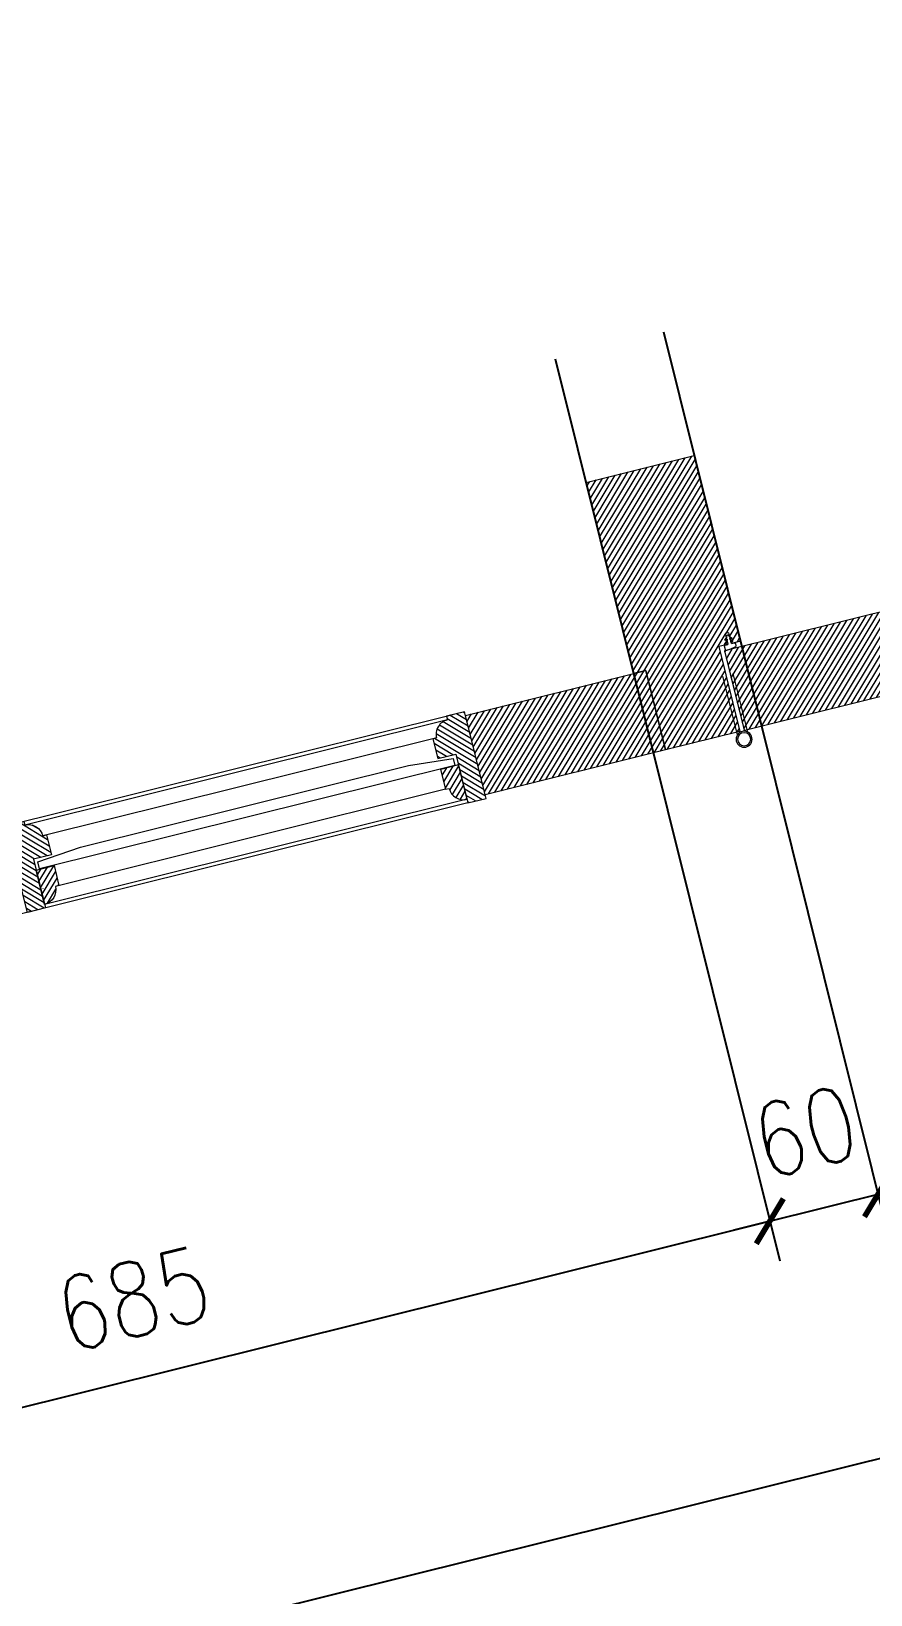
# Model space of a CAD drawing. Header units: inches. Extents: x 122939 to 389145, y 29603 to 574065.
# Drawn here: x 340767 to 341219, y 497039 to 497881 of the extents above; entities that cross this region are included whole.
import ezdxf

# ---------------------------------------------------------------- set-up
doc = ezdxf.new("R2010")
doc.units = ezdxf.units.IN
doc.header["$MEASUREMENT"] = 0
doc.layers.add('A-Dim-ID', color=9, linetype='Continuous', lineweight=20)
doc.layers.add('GRC', color=41, linetype='Continuous', lineweight=0)
doc.layers.add('FURNITURE', color=252, linetype='Continuous')
doc.styles.add('ST9', font='romans.shx', dxfattribs={"width": 0.8})
doc.dimstyles.new('DIM-20', dxfattribs={"dimscale": 1000, "dimtxt": 0.044, "dimasz": 0.035, "dimexe": 0.022, "dimexo": 0.022, "dimgap": 0.022, "dimtad": 1, "dimdec": 0, "dimzin": 0, "dimdsep": 46, "dimtxsty": 'ST9', "dimblk1": 'ARCHTICK', "dimblk2": 'ARCHTICK', "dimsah": 1, "dimcen": 0.08800000000000001, "dimdle": 0.04, "dimclrd": 256, "dimclre": 256, "dimclrt": 3, "dimadec": 0, "dimazin": 0, "dimtfac": 1, "dimtdec": 0, "dimtix": 1, "dimtofl": 0, "dimtmove": 1, "dimatfit": 3, "dimldrblk": 'CLOSED', "dimfxl": 1, "dimtolj": 1, "dimtzin": 0, "dimarcsym": 0})
pattern_1 = [(135, (-4101.499379711924, -5827.56803000893), (-1.76776695296637, -1.767766952966368), [])]
pattern_2 = [(135, (0, 0), (-1.767766952966369, -1.767766952966369), [])]
pattern_3 = [(45, (0, 0), (-1.767766952966369, 1.767766952966369), [])]
pattern_4 = [(135, (247.5000000000018, 0), (-1.767766952966369, -1.767766952966369), [])]

# ---------------------------------------------------------------- blocks, each defined once
blk = doc.blocks.new('_ARCHTICK')
at = {"color": 0, "linetype": 'ByBlock', "const_width": 0.15}
blk.add_lwpolyline([(-0.5, -0.5), (0.5, 0.5)], dxfattribs=at)
blk = doc.blocks.new('*D54')
at = {"layer": 'A-Dim-ID', "lineweight": -2, "transparency": 16777216}
for p, q in [((342941.1148982443, 498175.4518001633), (343061.9381666211, 497689.8244243732)), ((341107.5416369034, 497719.2657977706), (341228.3658234139, 497233.6347317075)), ((341184.2375384679, 497245.3263726413), (343095.4431829567, 497720.8310991442))]:
    blk.add_line(p, q, dxfattribs=at)
at = {"layer": 'Defpoints', "color": 0, "transparency": 16777216}
for p in [(342935.803263939, 498196.8009580157), (341102.2300025981, 497740.6149556231), (343056.6265323159, 497711.1735822255)]:
    blk.add_point(p, dxfattribs=at)
at = {"layer": 'A-Dim-ID', "lineweight": -2, "transparency": 16777216, "xscale": 20, "yscale": 20, "zscale": 20}
for p, rotation in [((343056.6265323159, 497711.1735822255), 13.9714232829857), ((341223.0541891087, 497254.9838895599), 193.9714232829857)]:
    blk.add_blockref('_ARCHTICK', p, dxfattribs=dict(at, rotation=rotation))
at = {"layer": 'A-Dim-ID', "color": 3, "transparency": 16777216, "insert": (342129.6999679477, 497523.8362190655), "char_height": 40, "attachment_point": 5, "rotation": 13.97142328298572, "style": 'ST9'}
blk.add_mtext('\\A1;1889', dxfattribs=at)
blk = doc.blocks.new('_CLOSED')
at = {"color": 0, "linetype": 'ByBlock'}
for p, q in [((-1, 0.1666666666666666), (0, 0)), ((-1, 0.1666666666666666), (-1, -0.1666666666666666)), ((0, 0), (-1, -0.1666666666666666)), ((0, 0), (-1, 0))]:
    blk.add_line(p, q, dxfattribs=at)
blk = doc.blocks.new('*D71')
at = {"layer": 'A-Dim-ID', "lineweight": -2, "transparency": 16777216}
for p, q in [((345689.9064303503, 498250.2310166885), (345701.3672314854, 498204.1663897792)), ((338612.7290117367, 496463.195893305), (345734.872247821, 498235.1730645503)), ((338651.1505645329, 496474.4414348815), (338646.2340280722, 496494.2025680761))]:
    blk.add_line(p, q, dxfattribs=at)
at = {"layer": 'Defpoints', "color": 0, "transparency": 16777216}
for p in [(345684.594796045, 498271.5801745409, -2.933114763932611e-07), (345696.0555971802, 498225.5155476316), (338656.4621988381, 496453.0922770291, -2.933114763932611e-07)]:
    blk.add_point(p, dxfattribs=at)
at = {"layer": 'A-Dim-ID', "lineweight": -2, "transparency": 16777216, "xscale": 20, "yscale": 20, "zscale": 20}
for p, rotation in [((345696.0555971802, 498225.5155476316), 13.9714232829857), ((338651.5456623774, 496472.8534102237), 193.9714232829857)]:
    blk.add_blockref('_ARCHTICK', p, dxfattribs=dict(at, rotation=rotation))
at = {"layer": 'A-Dim-ID', "color": 3, "transparency": 16777216, "insert": (342163.6602370142, 497389.9419621004), "char_height": 40, "attachment_point": 5, "rotation": 13.97142328298572, "style": 'ST9'}
blk.add_mtext('\\A1;7259', dxfattribs=at)
blk = doc.blocks.new('A$C276B60FF')
at = {"layer": 'FURNITURE', "color": 0, "lineweight": 5}
for p, q in [((4.046032205951633, -4.710964845289709, -468.1780020948017), (5.324969471228542, -3.352768020500662, -468.1780020948017)), ((4.046032205951633, -6.40559385882807, -468.1780020948017), (5.186873213184299, -5.194051520695211, -468.1780020948017)), ((5.245249659550609, -4.415698872675421, -468.1780020948017), (4.161470637453021, -4.866387681831839, -468.1780020948017)), ((5.114060879481258, -6.164882676472189, -468.1780020948017), (4.161470637453021, -6.561016695370199, -468.1780020948017)), ((8.00175197495264, -4.710964845289709, -468.1780020948017), (6.722814724576892, -3.352767990698339, -468.1780020948017)), ((6.802534536254825, -4.415698872675421, -468.1780020948017), (7.886313543451251, -4.866387681831839, -468.1780020948017)), ((8.00175197495264, -6.40559385882807, -468.1780020948017), (6.860910997522296, -5.194051520695211, -468.1780020948017)), ((6.933723316324176, -6.164882646669867, -468.1780020948017), (7.886313543451251, -6.561016695370199, -468.1780020948017))]:
    blk.add_line(p, q, dxfattribs=at)
at = {"layer": 'FURNITURE', "color": 0, "lineweight": 5, "elevation": -468.1780020948017}
for points in [[(7.018058073165912, -7.289346200366879, -0.01116019180626288), (8.546864479697959, -7.367661106981053, -0.3820868946373107), (9.023892090452136, -7.8671330975194), (9.023892090452136, -9.000435309280874, -0.3022518045552589), (8.687877869814843, -9.484870020039834, -0.08072114986195122), (3.530346394363744, -10.35690515296438, -0.4179995852536698), (3.023892090452136, -9.856946812738897)], [(3.023892105353298, -9.856946812738897), (3.023892090452136, -7.8671330975194, -0.3710909373640771), (3.516197842409394, -7.36719230247757, -0.01104851417453336), (5.029706700675616, -7.289604961206244, -0.01104851417453336)], [(6.722814709472109, -3.352767974657467), (6.692489850197765, -2.948436513236741, 0.8736125179720281), (5.354428316986295, -2.959983362966068), (5.324969467713998, -3.352768024233014)]]:
    blk.add_lwpolyline(points, format="xyb", dxfattribs=at)
for points in [[(5.114060870836967, -6.164882680066912), (5.029706493747653, -7.28960772024584)], [(5.245249654806178, -4.415698874648388), (5.186873206456313, -5.194051527840151)], [(6.860910971868845, -5.194051493451937), (6.802534525618385, -4.415698868252264)], [(7.01807768715662, -7.28960772024584), (6.933723307280466, -6.164882642909046)]]:
    blk.add_lwpolyline(points, dxfattribs=at)
at = {"layer": 'FURNITURE', "color": 0, "lineweight": 5}
for centre, start, end in [((4.123892099392833, -4.773717002739431, -468.1780020948017), 141.132484446751, 292.0728590925698), ((4.123892099392833, -6.468346016277792, -468.1780020948017), 141.132484446751, 292.0728590925698), ((7.92389208151144, -4.773717002739431, -468.1780020948017), 247.9271409074302, 38.86751555324899), ((7.92389208151144, -6.468346016277792, -468.1780020948017), 247.9271409074302, 38.86751555324899)]:
    blk.add_arc(centre, 0.1, start, end, dxfattribs=at)
blk = doc.blocks.new('french door top')
at = {"lineweight": 0}
h = blk.add_hatch(dxfattribs=at)
h.set_pattern_fill('ANSI31', color=8, scale=20)
h.set_pattern_definition(pattern_3)
h.paths.add_polyline_path([(6003.734471995003, 5860.505337977899), (6013.734471995002, 5860.505337977899), (6013.734471995002, 5887.505337977899), (6023.734471995006, 5887.505337977874), (6023.734471995003, 5898.505337977899), (6021.734471995002, 5898.505337977899, 0.4142135623731283), (6013.734471995003, 5906.505337977898), (6013.734471995002, 5908.505337977906), (6003.734471995003, 5908.505337977896)])
h = blk.add_hatch(dxfattribs=at)
h.set_pattern_fill('ANSI31', color=8, scale=20)
h.set_pattern_definition(pattern_3)
edge = h.paths.add_edge_path()
edge.add_line((6251.234471870065, 5860.505337977902), (6251.234471870061, 5887.505337977868))
edge.add_line((6251.234471870061, 5887.505337977868), (6241.234471870059, 5887.505337977871))
edge.add_line((6241.234471870059, 5887.505337977871), (6241.234471870059, 5898.505337977902))
edge.add_line((6241.234471870059, 5898.505337977902), (6243.234471870061, 5898.505337977902))
edge.add_arc((6251.234471870059, 5898.505337977903), 7.999999999998181, 90, 180.0000000000065, ccw=False)
edge.add_line((6251.234471870059, 5906.505337977901), (6251.234471870061, 5908.505337977902))
edge.add_line((6251.234471870061, 5908.505337977902), (6261.234471870059, 5908.505337977899))
edge.add_line((6261.234471870059, 5908.505337977899), (6261.234471870059, 5906.505337977902))
edge.add_arc((6261.234471870059, 5898.505337977902), 8, 0, 90, ccw=False)
edge.add_line((6269.234471870059, 5898.505337977902), (6271.234471870061, 5898.505337977902))
edge.add_line((6271.234471870061, 5898.505337977902), (6271.234471870058, 5887.505337977866))
edge.add_line((6271.234471870058, 5887.505337977866), (6261.234471870059, 5887.505337977871))
edge.add_line((6261.234471870059, 5887.505337977871), (6261.234471870055, 5860.505337977905))
edge.add_line((6261.234471870055, 5860.505337977905), (6251.234471870065, 5860.505337977902))
h = blk.add_hatch(dxfattribs=at)
h.set_pattern_fill('ANSI31', color=8, scale=20)
h.set_pattern_definition([(45, (247.5000000000018, 0), (-1.767766952966369, 1.767766952966369), [])])
edge = h.paths.add_edge_path()
edge.add_line((6498.734471870067, 5860.505337977902), (6498.734471870063, 5887.505337977868))
edge.add_line((6498.734471870063, 5887.505337977868), (6488.734471870061, 5887.505337977871))
edge.add_line((6488.734471870061, 5887.505337977871), (6488.734471870061, 5898.505337977902))
edge.add_line((6488.734471870061, 5898.505337977902), (6490.734471870062, 5898.505337977902))
edge.add_arc((6498.734471870061, 5898.505337977903), 7.999999999998181, 90, 180.0000000000065, ccw=False)
edge.add_line((6498.734471870061, 5906.505337977901), (6498.734471870062, 5908.505337977902))
edge.add_line((6498.734471870062, 5908.505337977902), (6508.734471870061, 5908.505337977899))
edge.add_line((6508.734471870061, 5908.505337977899), (6508.734471870061, 5906.505337977902))
edge.add_arc((6508.734471870061, 5898.505337977902), 8, 0, 90, ccw=False)
edge.add_line((6516.734471870061, 5898.505337977902), (6518.734471870063, 5898.505337977902))
edge.add_line((6518.734471870063, 5898.505337977902), (6518.73447187006, 5887.505337977866))
edge.add_line((6518.73447187006, 5887.505337977866), (6508.734471870061, 5887.505337977871))
edge.add_line((6508.734471870061, 5887.505337977871), (6508.734471870057, 5860.505337977905))
edge.add_line((6508.734471870057, 5860.505337977905), (6498.734471870067, 5860.505337977902))
h = blk.add_hatch(dxfattribs=at)
h.set_pattern_fill('ANSI31', color=8, scale=20)
h.set_pattern_definition(pattern_3)
h.paths.add_polyline_path([(6736.234471745118, 5898.505337977899), (6738.23447174512, 5898.505337977899, -0.4142135623731283), (6746.234471745118, 5906.505337977898), (6746.23447174512, 5908.505337977906), (6756.234471745118, 5908.505337977896), (6756.234471745118, 5860.505337977899), (6746.23447174512, 5860.505337977899), (6746.23447174512, 5887.505337977899), (6736.234471745115, 5887.505337977874)])
h = blk.add_hatch(dxfattribs=at)
h.set_pattern_fill('ANSI31', color=8, scale=20, angle=90)
h.set_pattern_definition(pattern_2)
h.paths.add_polyline_path([(5903.734471995003, 5862.505337977899), (6003.734471995003, 5862.505337977899), (6003.734471995003, 5906.505337977899), (5903.734471995003, 5906.505337977899)])
h = blk.add_hatch(dxfattribs=at)
h.set_pattern_fill('ANSI31', color=8, scale=20, angle=90)
h.set_pattern_definition(pattern_2)
edge = h.paths.add_edge_path()
edge.add_line((6856.234471745118, 5862.505337977899), (6756.234471745118, 5862.505337977899))
edge.add_line((6756.234471745118, 5862.505337977899), (6756.234471745118, 5906.505337977899))
edge.add_line((6756.234471745118, 5906.505337977899), (6855.798182985524, 5906.505337977899))
edge.add_line((6855.798182985524, 5906.505337977899), (6855.798182985524, 5862.505337977899))
h = blk.add_hatch(dxfattribs=at)
h.set_pattern_fill('ANSI31', color=8, scale=20, angle=90)
h.set_pattern_definition(pattern_2)
h.paths.add_polyline_path([(6023.734471995003, 5881.505337977897), (6013.734471995007, 5881.5053379779), (6013.734471995002, 5862.505337977901, 0.4142135623732948), (6021.734471995002, 5870.505337977899), (6023.734471995003, 5870.505337977899)])
h = blk.add_hatch(dxfattribs=at)
h.set_pattern_fill('ANSI31', color=8, scale=20, angle=90)
h.set_pattern_definition(pattern_2)
edge = h.paths.add_edge_path()
edge.add_line((6251.234471870063, 5862.505337977902), (6251.234471870058, 5881.505337977901))
edge.add_line((6251.234471870058, 5881.505337977901), (6241.234471870061, 5881.505337977898))
edge.add_line((6241.234471870061, 5881.505337977898), (6241.234471870061, 5870.5053379779))
edge.add_line((6241.234471870061, 5870.5053379779), (6243.234471870063, 5870.5053379779))
edge.add_arc((6251.23447187006, 5870.505337977898), 7.999999999996362, 179.999999999987, 270.000000000013)
h = blk.add_hatch(dxfattribs=at)
h.set_pattern_fill('ANSI31', color=8, scale=20, angle=90)
h.set_pattern_definition(pattern_2)
edge = h.paths.add_edge_path()
edge.add_line((6261.234471870056, 5862.505337977902), (6261.234471870061, 5881.505337977901))
edge.add_line((6261.234471870061, 5881.505337977901), (6271.234471870058, 5881.505337977898))
edge.add_line((6271.234471870058, 5881.505337977898), (6271.234471870058, 5870.5053379779))
edge.add_line((6271.234471870058, 5870.5053379779), (6269.234471870056, 5870.5053379779))
edge.add_arc((6261.23447187006, 5870.505337977898), 7.999999999996362, -90.00000000001302, 1.3017142919125035e-11, ccw=False)
h = blk.add_hatch(dxfattribs=at)
h.set_pattern_fill('ANSI31', color=8, scale=20, angle=90)
h.set_pattern_definition(pattern_4)
edge = h.paths.add_edge_path()
edge.add_line((6498.734471870065, 5862.505337977902), (6498.73447187006, 5881.505337977901))
edge.add_line((6498.73447187006, 5881.505337977901), (6488.734471870063, 5881.505337977898))
edge.add_line((6488.734471870063, 5881.505337977898), (6488.734471870063, 5870.5053379779))
edge.add_line((6488.734471870063, 5870.5053379779), (6490.734471870065, 5870.5053379779))
edge.add_arc((6498.734471870061, 5870.505337977898), 7.999999999996362, 179.999999999987, 270.000000000013)
h = blk.add_hatch(dxfattribs=at)
h.set_pattern_fill('ANSI31', color=8, scale=20, angle=90)
h.set_pattern_definition(pattern_4)
edge = h.paths.add_edge_path()
edge.add_line((6508.734471870058, 5862.505337977902), (6508.734471870063, 5881.505337977901))
edge.add_line((6508.734471870063, 5881.505337977901), (6518.73447187006, 5881.505337977898))
edge.add_line((6518.73447187006, 5881.505337977898), (6518.73447187006, 5870.5053379779))
edge.add_line((6518.73447187006, 5870.5053379779), (6516.734471870058, 5870.5053379779))
edge.add_arc((6508.734471870061, 5870.505337977898), 7.999999999996362, -90.00000000001302, 1.3017142919125035e-11, ccw=False)
h = blk.add_hatch(dxfattribs=at)
h.set_pattern_fill('ANSI31', color=8, scale=20, angle=90)
h.set_pattern_definition(pattern_2)
h.paths.add_polyline_path([(6736.234471745118, 5881.505337977897), (6746.234471745114, 5881.5053379779), (6746.23447174512, 5862.505337977901, -0.4142135623732948), (6738.23447174512, 5870.505337977899), (6736.234471745118, 5870.505337977899)])
at = {"color": 8, "lineweight": 0}
for p, q in [((6746.23447174512, 5908.505337977906), (6013.734471995002, 5908.505337977906)), ((6251.234471870059, 5906.505337977898), (6013.734471995002, 5906.505337977898)), ((6498.734471870064, 5906.505337977898), (6261.234471870059, 5906.505337977898)), ((6746.23447174512, 5906.505337977898), (6508.734471870064, 5906.505337977898)), ((6243.234471870061, 5898.505337977899), (6021.734471995002, 5898.505337977899)), ((6490.734471870064, 5898.505337977899), (6269.234471870059, 5898.505337977899)), ((6736.234471745118, 5898.505337977899), (6516.734471870062, 5898.505337977899)), ((6243.234471870063, 5870.505337977899), (6021.734471995002, 5870.505337977899)), ((6490.734471870067, 5870.505337977899), (6269.234471870056, 5870.505337977899)), ((6736.234471745118, 5870.505337977899), (6516.73447187006, 5870.505337977899)), ((6251.234471870065, 5862.505337977901), (6013.734471995002, 5862.505337977901)), ((6746.23447174512, 5860.505337977899), (6013.734471995002, 5860.505337977899)), ((6498.734471870068, 5862.505337977901), (6261.234471870055, 5862.505337977901)), ((6746.23447174512, 5862.505337977901), (6508.734471870058, 5862.505337977901))]:
    blk.add_line(p, q, dxfattribs=at)
at = {"color": 0, "lineweight": -2}
for points, elevation in [([(6013.734471995002, 5860.505337977899), (6003.734471995003, 5860.505337977899), (6003.734471995003, 5908.505337977896), (6013.734471995002, 5908.505337977906), (6013.734471995003, 5906.505337977898, -0.4142135623731283), (6021.734471995002, 5898.505337977899), (6023.734471995003, 5898.505337977899), (6023.734471995006, 5887.505337977874), (6013.734471995002, 5887.505337977899), (6013.734471995002, 5860.505337977899)], -4.618491665497881e-10), ([(6746.23447174512, 5860.505337977899), (6756.234471745118, 5860.505337977899), (6756.234471745118, 5908.505337977896), (6746.23447174512, 5908.505337977906), (6746.234471745118, 5906.505337977898, 0.4142135623731283), (6738.23447174512, 5898.505337977899), (6736.234471745118, 5898.505337977899), (6736.234471745115, 5887.505337977874), (6746.23447174512, 5887.505337977899), (6746.23447174512, 5860.505337977899)], -4.618491665497881e-10), ([(6013.734471995002, 5862.505337977901), (6013.734471995007, 5881.5053379779), (6023.734471995003, 5881.505337977897), (6023.734471995003, 5870.505337977899), (6021.734471995002, 5870.505337977899, -0.4142135623732282), (6013.734471995003, 5862.505337977901, 1)], -4.618491665497881e-10), ([(6251.234471870063, 5862.505337977902), (6251.234471870058, 5881.505337977901), (6241.234471870061, 5881.505337977898), (6241.234471870061, 5870.5053379779), (6243.234471870063, 5870.5053379779, 0.4142135623732282), (6251.234471870061, 5862.505337977902, -1)], -8.54605972504857e-10), ([(6261.234471870056, 5862.505337977902), (6261.234471870061, 5881.505337977901), (6271.234471870058, 5881.505337977898), (6271.234471870058, 5870.5053379779), (6269.234471870056, 5870.5053379779, -0.4142135623732282), (6261.234471870058, 5862.505337977902, 1)], -8.54605972504857e-10), ([(6746.23447174512, 5862.505337977901), (6746.234471745114, 5881.5053379779), (6736.234471745118, 5881.505337977897), (6736.234471745118, 5870.505337977899), (6738.23447174512, 5870.505337977899, 0.4142135623732282), (6746.234471745118, 5862.505337977901, -1)], -4.618491665497881e-10)]:
    blk.add_lwpolyline(points, format="xyb", dxfattribs=dict(at, elevation=elevation))
at = {"color": 0, "lineweight": -2, "elevation": -8.54605972504857e-10}
blk.add_lwpolyline([(6251.234471870065, 5860.505337977902), (6251.234471870061, 5887.505337977868), (6241.234471870059, 5887.505337977871), (6241.234471870059, 5898.505337977902), (6243.234471870061, 5898.505337977902, -0.4142135623730951), (6251.234471870059, 5906.505337977901), (6251.234471870061, 5908.505337977902), (6261.234471870059, 5908.505337977899), (6261.234471870059, 5906.505337977902, -0.4142135623730951), (6269.234471870059, 5898.505337977902), (6271.234471870061, 5898.505337977902), (6271.234471870058, 5887.505337977866), (6261.234471870059, 5887.505337977871), (6261.234471870055, 5860.505337977905)], format="xyb", close=True, dxfattribs=at)
at = {"color": 0, "lineweight": -2}
blk.add_lwpolyline([(6508.734471870058, 5860.505337977902), (6508.734471870061, 5887.505337977868), (6518.734471870064, 5887.505337977871), (6518.734471870064, 5898.505337977902), (6516.734471870062, 5898.505337977902, 0.4142135623730951), (6508.734471870064, 5906.505337977901), (6508.734471870062, 5908.505337977902), (6498.734471870064, 5908.505337977899), (6498.734471870064, 5906.505337977902, 0.4142135623730951), (6490.734471870064, 5898.505337977902), (6488.734471870061, 5898.505337977902), (6488.734471870065, 5887.505337977866), (6498.734471870064, 5887.505337977871), (6498.734471870068, 5860.505337977905)], format="xyb", close=True, dxfattribs=at)
at = {"color": 0, "lineweight": -2, "elevation": -4.618491665497881e-10}
for points in [[(5903.734471995003, 5862.505337977899), (6003.734471995003, 5862.505337977899), (6003.734471995003, 5906.505337977899), (5903.734471995003, 5906.505337977899), (5903.734471995003, 5862.505337977899)], [(6856.234471745118, 5862.505337977899), (6756.234471745118, 5862.505337977899), (6756.234471745118, 5906.505337977899), (6855.798182985524, 5906.505337977899), (6855.798182985524, 5862.505337977899)]]:
    blk.add_lwpolyline(points, dxfattribs=at)
at = {"color": 0}
for points, elevation in [([(6039.982453141479, 5887.672667965399), (6015.734471995002, 5885.672667965399), (6015.734471995002, 5881.672667965399), (6249.234471870061, 5881.672667965399), (6249.234471870061, 5885.672667965399), (6224.986490723585, 5887.672667965399)], -8.54605972504857e-10), ([(6534.982453016535, 5887.6726679654), (6510.734471870058, 5885.6726679654), (6510.734471870058, 5881.6726679654), (6744.234471745118, 5881.6726679654), (6744.234471745118, 5885.6726679654), (6719.986490598641, 5887.6726679654)], -4.618491665497881e-10)]:
    blk.add_lwpolyline(points, close=True, dxfattribs=dict(at, elevation=elevation))
blk.add_lwpolyline([(6287.482453141482, 5887.672667965328), (6263.234471995005, 5885.672667965328), (6263.234471995005, 5881.672667965328), (6496.734471870065, 5881.672667965328), (6496.734471870065, 5885.672667965328), (6472.486490723589, 5887.672667965328)], close=True, dxfattribs=at)
at = {"color": 0, "lineweight": -2}
for points in [[(6498.734471870067, 5862.505337977902), (6498.734471870061, 5881.505337977901), (6488.734471870065, 5881.505337977898), (6488.734471870065, 5870.5053379779), (6490.734471870067, 5870.5053379779, 0.4142135623732282), (6498.734471870065, 5862.505337977902, -1)], [(6508.73447187006, 5862.505337977902), (6508.734471870065, 5881.505337977901), (6518.734471870061, 5881.505337977898), (6518.734471870061, 5870.5053379779), (6516.73447187006, 5870.5053379779, -0.4142135623732282), (6508.734471870061, 5862.505337977902, 1)]]:
    blk.add_lwpolyline(points, format="xyb", dxfattribs=at)
blk = doc.blocks.new('A$C419e398c')
at = {"lineweight": 0}
h = blk.add_hatch(dxfattribs=at)
h.set_pattern_fill('ANSI31', color=8, scale=20, angle=6.361109362927034e-15)
h.set_pattern_definition([(45, (-3108.866747512482, -5827.56803000893), (-1.767766952966369, 1.76776695296637), [])])
edge = h.paths.add_edge_path()
edge.add_line((457.6329288502457, 418.2983415172785), (457.6328745096602, 391.2983415173331))
edge.add_line((457.6328745097853, 391.2983415174531), (467.6328745097505, 391.298321391323))
edge.add_line((467.6328745096689, 391.298321391223), (467.6328523709178, 380.2983213912162))
edge.add_line((467.6328523709089, 380.2983213911648), (465.6328523709421, 380.298325416385))
edge.add_arc((457.6328523710254, 380.2983415173367), 7.999999999998182, -90.0001153142731, -0.00011531426662259037, ccw=False)
edge.add_line((457.6328362700297, 372.2983415173367), (457.6328322448167, 370.2983415173698))
edge.add_line((457.6328322448535, 370.2983415173367), (447.6328322448883, 370.2983616434668))
edge.add_line((447.6328322448535, 370.2983616435667), (447.6328362700664, 372.2983616435336))
edge.add_arc((447.6328523710254, 380.2983616434503), 8, -180.000115314273, -90.0001153142731, ccw=False)
edge.add_line((439.6328523709672, 380.298377744446), (437.6328523710003, 380.2983817696663))
edge.add_line((437.6328523709672, 380.2983817696222), (437.6328745097183, 391.298381769629))
edge.add_line((437.6328745097271, 391.2983817696222), (447.6328745096923, 391.2983616434921))
edge.add_line((447.6328745096689, 391.2983616435667), (447.6329288502544, 418.2983616435121))
edge.add_line((447.6329288504203, 418.2983616433339), (457.6329288503855, 418.2983415172038))
h = blk.add_hatch(dxfattribs=at)
h.set_pattern_fill('ANSI31', color=8, scale=20, angle=90.00000000000001)
h.set_pattern_definition([(135, (-3108.866747512482, -5827.56803000893), (-1.76776695296637, -1.767766952966368), [])])
edge = h.paths.add_edge_path()
edge.add_line((457.6329248251277, 416.298341517162), (457.6328865854521, 397.2983415172151))
edge.add_line((457.6328865854302, 397.2983415172203), (467.6328865853955, 397.2983213910902))
edge.add_line((467.6328865854302, 397.298321391223), (467.6329087241959, 408.2983213911789))
edge.add_line((467.632908724132, 408.2983213911066), (465.6329087241651, 408.2983254163268))
edge.add_arc((457.632908724132, 408.2983415172785), 7.999999999996363, -0.0001153142861131706, 89.99988468573994)
h = blk.add_hatch(dxfattribs=at)
h.set_pattern_fill('ANSI31', color=8, scale=20, angle=6.361109362927034e-15)
h.set_pattern_definition([(45, (-4103.584595857013, -5827.568030008872), (-1.767766952966369, 1.76776695296637), [])])
h.paths.add_polyline_path([(682.0686495619593, 380.2978898145957), (684.0686495619593, 380.2978857895359, 0.4142135623731283), (692.0686334610218, 372.2978696886566), (692.0686294357874, 370.2978696887731), (702.0686294358457, 370.2978495626012), (702.0687260411796, 418.2978495624266), (692.0687260412378, 418.2978696887149), (692.0686717006611, 391.2978696886566), (682.0686717006611, 391.2978898147703)])
h = blk.add_hatch(dxfattribs=at)
h.set_pattern_fill('ANSI31', color=8, scale=20, angle=90.00000000000001)
h.set_pattern_definition([(135, (-4103.584595857013, -5827.568030008872), (-1.76776695296637, -1.767766952966368), [])])
h.paths.add_polyline_path([(682.068683776306, 397.2978898147121), (692.068683776306, 397.2978696887149), (692.0687220160617, 416.2978696885984, 0.4142135623732948), (684.0687059151242, 408.2978857894777), (682.0687059151824, 408.2978898147121)])
h = blk.add_hatch(dxfattribs=at)
h.set_pattern_fill('ANSI31', color=8, scale=20, angle=90.00000000000001)
h.set_pattern_definition(pattern_1)
h.paths.add_polyline_path([(801.9835058708559, 416.2976484724786), (701.9835058709723, 416.2978497340227), (701.9834173159907, 372.2978497340227), (801.983417315816, 372.2976484727114)])
h = blk.add_hatch(dxfattribs=at)
h.set_pattern_fill('ANSI31', color=8, scale=20, angle=90.00000000000001)
h.set_pattern_definition(pattern_1)
h.paths.add_polyline_path([(795.2654685938032, 372.2976619931869), (795.2652552567306, 266.2976619934198), (855.265255256556, 266.297541236796), (855.2654625558062, 369.2975412364467), (850.265462555748, 369.2975512995035), (850.2654504802194, 363.29755129962), (848.2654504801612, 363.2975553247379), (848.2654625556897, 369.2975553248543), (843.265462555748, 369.297565387853), (843.2655571487267, 416.2975653876783), (801.9835058708559, 416.2976484724786), (801.983417315816, 372.2976484727114)])
at = {"color": 8, "lineweight": 0}
for p, q in [((691.9835098962067, 418.2978698601364, 0.002133773093393458), (213.2823478042847, 418.2988333005924, 0.002133773093393458)), ((691.9835058711469, 416.2978698600782, 0.002133773093393458), (457.6329248251277, 416.298341517162, 0.002133773093393458)), ((681.9834897701512, 408.2978899863083, 0.002133773093393458), (465.6329087240738, 408.2983254163992, 0.002133773093393458)), ((681.9834334170446, 380.2978899861337, 0.002133773093393458), (465.6328523709672, 380.2983254163992, 0.002133773093393458)), ((691.9834173158742, 372.29786986002, 0.002133773093393458), (457.6328362700297, 372.2983415173367, 0.002133773093393458)), ((695.4530411179876, 370.297862877138, 0.002133773093393458), (213.2822511988925, 370.2988333007088, 0.002133773093393458))]:
    blk.add_line(p, q, dxfattribs=at)
at = {"color": 252}
for p, q in [((841.6073139988002, 417.7699657724006, 0.002133773093393458), (841.6072484446922, 385.198281820165, 0.002133773093393458)), ((843.265494557796, 385.1982784827705, 0.002133773093393458), (843.2655582524021, 416.8459520806791, 0.002133773093393458)), ((845.7017833173159, 385.1982735794736, 0.002133773093393458), (845.7018470120383, 416.8459471774986, 0.002133773093393458)), ((847.3600949848769, 417.7699541941984, 0.002133773093393458), (847.3600294306525, 385.1982702419627, 0.002133773093393458))]:
    blk.add_line(p, q, dxfattribs=at)
at = {"color": 0, "lineweight": -2}
blk.add_line((459.0064644984086, 407.7591413382906, 0.00213377394799943), (459.0357383208466, 407.7591412792681, 0.00213377394799943), dxfattribs=at)
at = {"color": 0, "lineweight": -2, "elevation": 0.002133773093393457}
blk.add_lwpolyline([(447.6329288504203, 418.2983616433339), (447.6328745096689, 391.2983616435667), (437.6328745097271, 391.2983817696222), (437.6328523709672, 380.2983817696222), (439.6328523709672, 380.298377744446, 0.4142135623730951), (447.632836269855, 372.2983616435667), (447.6328322448535, 370.2983616435667), (457.6328322448535, 370.2983415173367), (457.6328362700297, 372.2983415173367, 0.4142135623730951), (465.6328523709672, 380.2983254163992), (467.6328523709089, 380.2983213911648), (467.6328745096689, 391.298321391223), (457.6328745097853, 391.2983415174531), (457.6329288502457, 418.2983415172785)], format="xyb", close=True, dxfattribs=at)
at = {"color": 0, "lineweight": -2}
for points, elevation in [([(457.6329248251277, 416.298341517162), (457.6328865854302, 397.2983415172203), (467.6328865854302, 397.298321391223), (467.6329087240156, 408.2983213911066), (465.6329087240738, 408.2983254163992, 0.4142135623732282), (457.6329248251277, 416.298341517162, -1)], 0.002133773093393457), ([(691.9835098962067, 418.2978698601364), (701.9835098962649, 418.2978497338481), (701.9834132907563, 370.297849734081), (691.9834132908727, 370.2978698602528), (691.9834173158742, 372.29786986002, -0.4142135623731283), (683.9834334169864, 380.2978859610157), (681.9834334170446, 380.2978899861337), (681.9834555556881, 391.2978899863083), (691.9834555557463, 391.2978698600782), (691.9835098962067, 418.2978698601364)], 0.002133773093393458), ([(691.9835058711469, 416.2978698600782), (691.983467631333, 397.2978698601364), (681.983467631333, 397.2978899861919), (681.9834897701512, 408.2978899863083), (683.9834897701512, 408.2978859608993, -0.4142135623732282), (691.9835058711469, 416.2978698600782, 1)], 0.002133773093393458)]:
    blk.add_lwpolyline(points, format="xyb", dxfattribs=dict(at, elevation=elevation))
at = {"color": 0, "lineweight": -2, "elevation": 0.002133773093393458}
blk.add_lwpolyline([(801.9835058708559, 416.2976484724786), (701.9835058709723, 416.2978497340227), (701.9834173159907, 372.2978497340227), (801.983417315816, 372.2976484727114), (801.9835058708559, 416.2976484724786)], dxfattribs=at)
blk.add_lwpolyline([(795.2654685938032, 372.2976619931869), (795.2652552567306, 266.2976619934198), (855.265255256556, 266.297541236796), (855.2654625558062, 369.2975412364467), (850.265462555748, 369.2975512995035), (850.2654504802194, 363.29755129962), (848.2654504801612, 363.2975553247379), (848.2654625556897, 369.2975553248543), (843.265462555748, 369.297565387853), (843.2655571487267, 416.2975653876783), (801.9835058708559, 416.2976484724786), (801.983417315816, 372.2976484727114)], close=True, dxfattribs=at)
at = {"color": 0, "elevation": 0.002133772631544292}
blk.add_lwpolyline([(665.735474072455, 391.1305926995119), (689.9834592441912, 393.1305438976851), (689.9834672946599, 397.1305438977433), (459.6328862485825, 397.1310075043584), (459.6328781981138, 393.1310075044166), (483.8808553194394, 391.1309587025316)], close=True, dxfattribs=at)
at = {"color": 252}
for radius in [4.311721788893919, 3.532661446603016]:
    blk.add_circle((844.4837109564105, 420.9820189049351, 0.002133773093393458), radius, dxfattribs=at)
at = {"color": 0, "rotation": 179.999884685727}
blk.add_blockref('french door top', (7701.511827838607, 6278.789100376889, 0.002133773555242625), dxfattribs=at)
at = {"xscale": -1, "rotation": 179.9998846857269}
blk.add_blockref('A$C276B60FF', (843.3100146708312, 362.0079603368649, 468.180135867895), dxfattribs=at)
blk = doc.blocks.new('floor plan')
at = {"xscale": -1, "rotation": 179.9997670953166}
blk.add_blockref('A$C419e398c', (-1831.914616051313, -152.2631747998212, -0.002133773093393459), dxfattribs=at)
blk = doc.blocks.new('*D187')
at = {"layer": 'A-Dim-ID', "lineweight": -2, "transparency": 16777216}
for p, q in [((341049.3166317872, 497704.7796395769), (341170.140847453, 497219.1484563296)), ((340442.4327784207, 497305.7711284586), (340505.1478180184, 497053.6993171962)), ((340461.0195330724, 497065.3909581298), (341203.6458637885, 497250.1551311006))]:
    blk.add_line(p, q, dxfattribs=at)
at = {"layer": 'Defpoints', "color": 0, "transparency": 16777216}
for p in [(341044.0049974819, 497726.1287974293), (340437.1211441155, 497327.120286311), (341164.8292131478, 497240.4976141819)]:
    blk.add_point(p, dxfattribs=at)
at = {"layer": 'A-Dim-ID', "lineweight": -2, "transparency": 16777216, "xscale": 20, "yscale": 20, "zscale": 20}
for p, rotation in [((341164.8292131478, 497240.4976141819), 13.9714232829857), ((340499.8361837132, 497075.0484750485), 193.9714232829857)]:
    blk.add_blockref('_ARCHTICK', p, dxfattribs=dict(at, rotation=rotation))
at = {"layer": 'A-Dim-ID', "color": 3, "transparency": 16777216, "insert": (340822.1923056659, 497198.530527788), "char_height": 40, "attachment_point": 5, "rotation": 13.97142328298572, "style": 'ST9'}
blk.add_mtext('\\A1;685', dxfattribs=at)
blk = doc.blocks.new('*D365')
at = {"layer": 'A-Dim-ID', "lineweight": -2, "transparency": 16777216}
for p, q in [((341107.5416369034, 497719.2657977706), (341228.3658234139, 497233.6347317075)), ((341049.3166317872, 497704.7796395768), (341170.1408474529, 497219.1484563295)), ((341223.0541891087, 497254.9838895599), (341242.4625144291, 497259.8126480192)), ((341164.8292131476, 497240.4976141819), (341145.4208878273, 497235.6688557226))]:
    blk.add_line(p, q, dxfattribs=at)
at = {"layer": 'Defpoints', "color": 0, "transparency": 16777216}
for p in [(341102.2300025981, 497740.614955623), (341044.0049974819, 497726.1287974291), (341223.0541891087, 497254.9838895599)]:
    blk.add_point(p, dxfattribs=at)
at = {"layer": 'A-Dim-ID', "lineweight": -2, "transparency": 16777216, "xscale": 20, "yscale": 20, "zscale": 20}
for p, rotation in [((341223.0541891087, 497254.9838895599), 193.9714232829857), ((341164.8292131476, 497240.4976141819), 13.9714232829857)]:
    blk.add_blockref('_ARCHTICK', p, dxfattribs=dict(at, rotation=rotation))
at = {"layer": 'A-Dim-ID', "color": 3, "transparency": 16777216, "insert": (341183.8013083636, 497288.4982350437), "char_height": 40, "attachment_point": 5, "rotation": 13.97142328298572, "style": 'ST9'}
blk.add_mtext('\\A1;60', dxfattribs=at)

msp = doc.modelspace()

# ---------------------------------------------------------------- dimensions: what is measured, and where the dimension line sits
at = {"layer": 'A-Dim-ID'}
for base, p1, p2, angle, picture, middle in [((345696.0555971802, 498225.5155476316, 1.466518336033709e-07), (338656.4621988381, 496453.0922770291, -1.466596427898901e-07), (345684.594796045, 498271.5801745409, -1.466596427898901e-07), 13.97142328298588, '*D71', (342163.6602370142, 497389.9419621004, 1.466518336033709e-07)), ((343056.6265323159, 497711.1735822255, 1.466518336033709e-07), (341102.2300025981, 497740.6149556231, 1.466518336021988e-07), (342935.803263939, 498196.8009580157, 1.466518336021988e-07), 13.97142328298569, '*D54', (342129.6999679477, 497523.8362190655, 1.466518336033709e-07))]:
    dim = msp.add_linear_dim(base=base, p1=p1, p2=p2, angle=angle, dimstyle='DIM-20', override={"dimtxt": 0.04, "dimasz": 0.02}, dxfattribs=at)
    dim.commit()
    dim.dimension.update_dxf_attribs({"geometry": picture, "text_midpoint": middle})

# ---------------------------------------------------------------- next in the draw order: block references
at = {"layer": 'GRC', "rotation": 13.9714232829857}
msp.add_blockref('floor plan', (341970.8238589645, 498294.5985658066, 1.466518336033709e-07), dxfattribs=at)

# ---------------------------------------------------------------- next in the draw order: dimensions: what is measured, and where the dimension line sits
at = {"layer": 'A-Dim-ID'}
for base, p1, p2, picture, middle in [((341223.0541891087, 497254.9838895599, 1.466518336033709e-07), (341044.0049974819, 497726.1287974292, 1.466518336021988e-07), (341102.2300025981, 497740.6149556231, 1.466518336021988e-07), '*D365', (341183.8013083636, 497288.4982350437, 1.466518336033709e-07)), ((341164.8292131478, 497240.4976141819, 1.466518336033709e-07), (340437.1211441155, 497327.120286311, 1.466518336021988e-07), (341044.004997482, 497726.1287974293, 1.466518336021988e-07), '*D187', (340822.1923056659, 497198.530527788, 1.466518336033709e-07))]:
    dim = msp.add_linear_dim(base=base, p1=p1, p2=p2, angle=13.97142328298569, dimstyle='DIM-20', override={"dimtxt": 0.04, "dimasz": 0.02}, dxfattribs=at)
    dim.commit()
    dim.dimension.update_dxf_attribs({"geometry": picture, "text_midpoint": middle})

doc.saveas('drawing.dxf')
